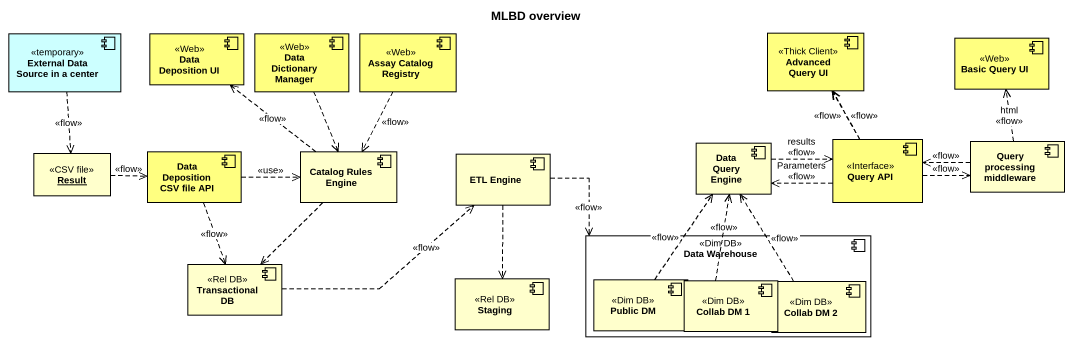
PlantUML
@startuml
title MLBD overview
allowmixing
hide circle
hide empty members
component "External Data Source in a center" as External_Data_Source_in_a <<temporary>> #CCFFFF
component "Data Deposition UI" as Data_Deposition_UI <<Web>> #FFFF80
component "Data Dictionary Manager" as Data_Dictionary_Manager <<Web>> #FFFF80
component "Assay Catalog Registry" as Assay_Catalog_Registry <<Web>> #FFFF80
component "Advanced Query UI" as Advanced_Query_UI <<Thick Client>> #FFFF80
component "Basic Query UI" as Basic_Query_UI <<Web>> #FFFF80
object Result <<CSV file>>
component "Data Deposition CSV file API" as Data_Deposition_CSV_file_API #FFFF80
component "Catalog Rules Engine" as Catalog_Rules_Engine
component "ETL Engine" as ETL_Engine
component "Data Query Engine" as Data_Query_Engine
component "Query API" as Query_API <<Interface>> #FFFF80
component "Query processing middleware" as Query_processing_middleware
component "Data Warehouse" as Data_Warehouse <<Dim DB>> {
  component "Public DM" as Public_DM <<Dim DB>>
  component "Collab DM 1" as Collab_DM_1 <<Dim DB>>
  component "Collab DM 2" as Collab_DM_2 <<Dim DB>>
}
component "Transactional DB" as Transactional_DB <<Rel DB>>
component Staging <<Rel DB>>
External_Data_Source_in_a ..> Result : <<flow>>
Data_Dictionary_Manager ..> Catalog_Rules_Engine
Assay_Catalog_Registry ..> Catalog_Rules_Engine : <<flow>>
Assay_Catalog_Registry ..> Catalog_Rules_Engine
Result .right.> Data_Deposition_CSV_file_API : <<flow>>
Data_Deposition_CSV_file_API .right.> Catalog_Rules_Engine : <<use>>
Data_Deposition_CSV_file_API ..> Transactional_DB : <<flow>>
Catalog_Rules_Engine .up.> Data_Deposition_UI : <<flow>>
Catalog_Rules_Engine ..> Transactional_DB
ETL_Engine .right.> Data_Warehouse : <<flow>>
ETL_Engine ..> Staging
Data_Query_Engine .right.> Query_API : results\n<<flow>>
Query_API .up.> Advanced_Query_UI : <<flow>>
Query_API .up.> Advanced_Query_UI : <<flow>>
Query_API .left.> Data_Query_Engine : Parameters\n<<flow>>
Query_API .right.> Query_processing_middleware : <<flow>>
Query_processing_middleware .up.> Basic_Query_UI : html\n<<flow>>
Query_processing_middleware .left.> Query_API : <<flow>>
Transactional_DB .right.> ETL_Engine : <<flow>>
Public_DM .up.> Data_Query_Engine : <<flow>>
Collab_DM_1 .up.> Data_Query_Engine : <<flow>>
Collab_DM_2 .up.> Data_Query_Engine : <<flow>>
@enduml
